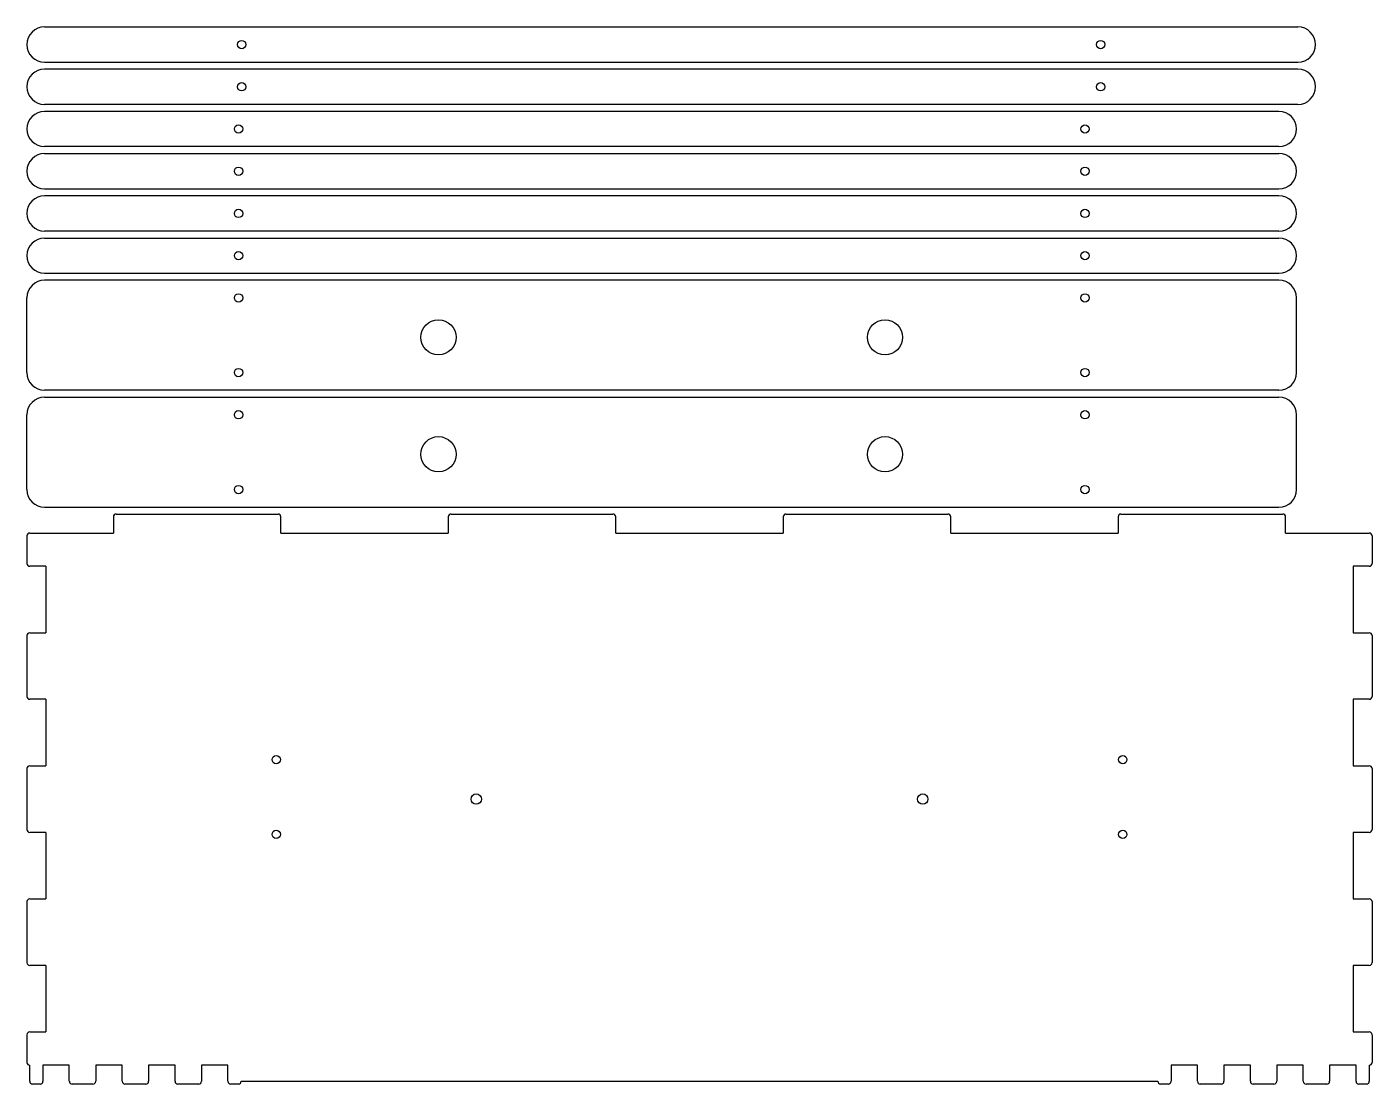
# Model space of a CAD drawing. Header units: millimetres. Extents: x 0 to 969, y 0 to 761.
import ezdxf

# ---------------------------------------------------------------- set-up
doc = ezdxf.new("R2010")
doc.units = ezdxf.units.MM
doc.layers.add('SheetCutProfiles', color=7, linetype='CONTINUOUS')

msp = doc.modelspace()

# ---------------------------------------------------------------- linework, layer by layer
at = {"layer": 'SheetCutProfiles'}
for p, q in [((12.7, 761.2), (915.7, 761.2)), ((12.7, 735.8), (915.7, 735.8)), ((915.7, 730.8), (12.7, 730.8)), ((915.7, 705.4), (12.7, 705.4)), ((902.1, 700.4), (12.7, 700.4)), ((902.1, 675), (12.7, 675)), ((12.7, 670), (902.1, 670)), ((12.7, 644.6), (902.1, 644.6)), ((902.1, 639.6), (12.7, 639.6)), ((902.1, 614.2), (12.7, 614.2)), ((12.7, 609.2), (902.1, 609.2)), ((12.7, 583.8), (902.1, 583.8)), ((902.1, 578.8), (12.7, 578.8)), ((0, 512.3), (0, 566.1)), ((914.8, 512.3), (914.8, 566.1)), ((902.1, 499.6), (12.7, 499.6)), ((12.7, 494.6), (902.1, 494.6)), ((0, 428.1), (0, 481.9)), ((914.8, 428.1), (914.8, 481.9)), ((12.7, 415.4), (902.1, 415.4)), ((62.33, 408.4), (62.33, 396.8)), ((64.33, 410.4), (180.97, 410.4)), ((182.97, 396.8), (182.97, 408.4)), ((303.62, 408.4), (303.62, 396.8)), ((305.62, 410.4), (422.27, 410.4)), ((424.27, 396.8), (424.27, 408.4)), ((544.92, 408.4), (544.92, 396.8)), ((546.92, 410.4), (663.58, 410.4)), ((665.58, 396.8), (665.58, 408.4)), ((786.23, 408.4), (786.23, 396.8)), ((788.23, 410.4), (904.88, 410.4)), ((906.88, 396.8), (906.88, 408.4)), ((0, 394.8), (0, 374.85)), ((2, 396.8), (62.33, 396.8)), ((182.97, 396.8), (303.62, 396.8)), ((424.27, 396.8), (544.92, 396.8)), ((665.58, 396.8), (786.23, 396.8)), ((906.88, 396.8), (967.2, 396.8)), ((969.2, 394.8), (969.2, 374.85)), ((13.6, 372.85), (2, 372.85)), ((13.6, 372.85), (13.6, 324.95)), ((955.6, 372.85), (955.6, 324.95)), ((967.2, 372.85), (955.6, 372.85)), ((0, 322.95), (0, 279.05)), ((2, 324.95), (13.6, 324.95)), ((955.6, 324.95), (967.2, 324.95)), ((969.2, 322.95), (969.2, 279.05)), ((13.6, 277.05), (2, 277.05)), ((13.6, 277.05), (13.6, 229.15)), ((955.6, 277.05), (955.6, 229.15)), ((967.2, 277.05), (955.6, 277.05)), ((0, 227.15), (0, 183.25)), ((2, 229.15), (13.6, 229.15)), ((955.6, 229.15), (967.2, 229.15)), ((969.2, 227.15), (969.2, 183.25)), ((13.6, 181.25), (2, 181.25)), ((13.6, 181.25), (13.6, 133.35)), ((955.6, 181.25), (955.6, 133.35)), ((967.2, 181.25), (955.6, 181.25)), ((0, 131.35), (0, 87.45)), ((2, 133.35), (13.6, 133.35)), ((955.6, 133.35), (967.2, 133.35)), ((969.2, 131.35), (969.2, 87.45)), ((13.6, 85.45), (2, 85.45)), ((13.6, 85.45), (13.6, 37.55)), ((955.6, 85.45), (955.6, 37.55)), ((967.2, 85.45), (955.6, 85.45)), ((0, 35.55), (0, 15.6)), ((2, 37.55), (13.6, 37.55)), ((955.6, 37.55), (967.2, 37.55)), ((969.2, 35.55), (969.2, 15.6)), ((2, 2), (2, 13.6)), ((11.53, 13.6), (11.53, 2)), ((30.57, 13.6), (11.53, 13.6)), ((30.57, 2), (30.57, 13.6)), ((49.62, 13.6), (49.62, 2)), ((68.67, 13.6), (49.62, 13.6)), ((68.67, 2), (68.67, 13.6)), ((87.72, 13.6), (87.72, 2)), ((106.78, 13.6), (87.72, 13.6)), ((106.78, 2), (106.78, 13.6)), ((125.83, 13.6), (125.83, 2)), ((144.88, 13.6), (125.83, 13.6)), ((144.88, 2), (144.88, 13.6)), ((824.33, 13.6), (824.33, 2)), ((843.38, 13.6), (824.33, 13.6)), ((843.38, 2), (843.38, 13.6)), ((862.42, 13.6), (862.42, 2)), ((881.48, 13.6), (862.42, 13.6)), ((881.48, 2), (881.48, 13.6)), ((900.52, 13.6), (900.52, 2)), ((919.58, 13.6), (900.52, 13.6)), ((919.58, 2), (919.58, 13.6)), ((938.62, 13.6), (938.62, 2)), ((957.67, 13.6), (938.62, 13.6)), ((957.67, 2), (957.67, 13.6)), ((967.2, 13.6), (967.2, 2)), ((9.53, 0), (4, 0)), ((47.62, 0), (32.58, 0)), ((85.72, 0), (70.67, 0)), ((123.83, 0), (108.78, 0)), ((152.4, 0), (146.88, 0)), ((154.4, 2), (814.8, 2)), ((822.33, 0), (816.8, 0)), ((860.42, 0), (845.38, 0)), ((898.52, 0), (883.48, 0)), ((936.62, 0), (921.58, 0)), ((965.2, 0), (959.67, 0))]:
    msp.add_line(p, q, dxfattribs=at)
for centre, radius in [((154.73, 748.5), 3), ((773.67, 748.5), 3), ((154.73, 718.1), 3), ((773.67, 718.1), 3), ((152.47, 687.7), 3), ((762.33, 687.7), 3), ((152.47, 657.3), 3), ((762.33, 657.3), 3), ((152.47, 626.9), 3), ((762.33, 626.9), 3), ((152.47, 596.5), 3), ((762.33, 596.5), 3), ((152.47, 566.1), 3), ((762.33, 566.1), 3), ((296.53, 537.7), 12.7), ((618.27, 537.7), 12.7), ((152.47, 512.3), 3), ((762.33, 512.3), 3), ((152.47, 481.9), 3), ((762.33, 481.9), 3), ((296.53, 453.5), 12.7), ((618.27, 453.5), 12.7), ((152.47, 428.1), 3), ((762.33, 428.1), 3), ((179.67, 233.6), 3), ((789.53, 233.6), 3), ((323.73, 205.2), 3.75), ((645.47, 205.2), 3.75), ((179.67, 179.8), 3), ((789.53, 179.8), 3)]:
    msp.add_circle(centre, radius, dxfattribs=at)
for centre, radius, start, end in [((12.7, 748.5), 12.7, 90, -90), ((915.7, 748.5), 12.7, -90, 90), ((12.7, 718.1), 12.7, 90, -90), ((915.7, 718.1), 12.7, -90, 90), ((12.7, 687.7), 12.7, 90, -90), ((902.1, 687.7), 12.7, -90, 90), ((12.7, 657.3), 12.7, 90, -90), ((902.1, 657.3), 12.7, -90, 90), ((12.7, 626.9), 12.7, 90, -90), ((902.1, 626.9), 12.7, -90, 90), ((12.7, 596.5), 12.7, 90, -90), ((902.1, 596.5), 12.7, -90, 90), ((12.7, 566.1), 12.7, 90, 180), ((902.1, 566.1), 12.7, 0, 90), ((12.7, 512.3), 12.7, 180, -90), ((902.1, 512.3), 12.7, -90, 0), ((12.7, 481.9), 12.7, 90, 180), ((902.1, 481.9), 12.7, 0, 90), ((12.7, 428.1), 12.7, 180, -90), ((902.1, 428.1), 12.7, -90, 0), ((64.33, 408.4), 2, 90, 180), ((180.97, 408.4), 2, 0, 90), ((305.62, 408.4), 2, 90, 180), ((422.27, 408.4), 2, 0, 90), ((546.92, 408.4), 2, 90, 180), ((663.58, 408.4), 2, 0, 90), ((788.23, 408.4), 2, 90, 180), ((904.88, 408.4), 2, 0, 90), ((2, 394.8), 2, 90, 180), ((967.2, 394.8), 2, 0, 90), ((2, 374.85), 2, 180, -90), ((967.2, 374.85), 2, -90, 0), ((2, 322.95), 2, 90, 180), ((967.2, 322.95), 2, 0, 90), ((2, 279.05), 2, 180, -90), ((967.2, 279.05), 2, -90, 0), ((2, 227.15), 2, 90, 180), ((967.2, 227.15), 2, 0, 90), ((2, 183.25), 2, 180, -90), ((967.2, 183.25), 2, -90, 0), ((2, 131.35), 2, 90, 180), ((967.2, 131.35), 2, 0, 90), ((2, 87.45), 2, 180, -90), ((967.2, 87.45), 2, -90, 0), ((2, 35.55), 2, 90, 180), ((967.2, 35.55), 2, 0, 90), ((2, 15.6), 2, 180, -90), ((967.2, 15.6), 2, -90, 0), ((4, 2), 2, 180, -90), ((9.53, 2), 2, -90, 0), ((32.58, 2), 2, 180, -90), ((47.62, 2), 2, -90, 0), ((70.67, 2), 2, 180, -90), ((85.72, 2), 2, -90, 0), ((108.78, 2), 2, 180, -90), ((123.83, 2), 2, -90, 0), ((146.88, 2), 2, 180, -90), ((152.4, 2), 2, -90, 0), ((816.8, 2), 2, 180, -90), ((822.33, 2), 2, -90, 0), ((845.38, 2), 2, 180, -90), ((860.42, 2), 2, -90, 0), ((883.48, 2), 2, 180, -90), ((898.52, 2), 2, -90, 0), ((921.58, 2), 2, 180, -90), ((936.62, 2), 2, -90, 0), ((959.67, 2), 2, 180, -90), ((965.2, 2), 2, -90, 0)]:
    msp.add_arc(centre, radius, start, end, dxfattribs=at)

doc.saveas('drawing.dxf')
